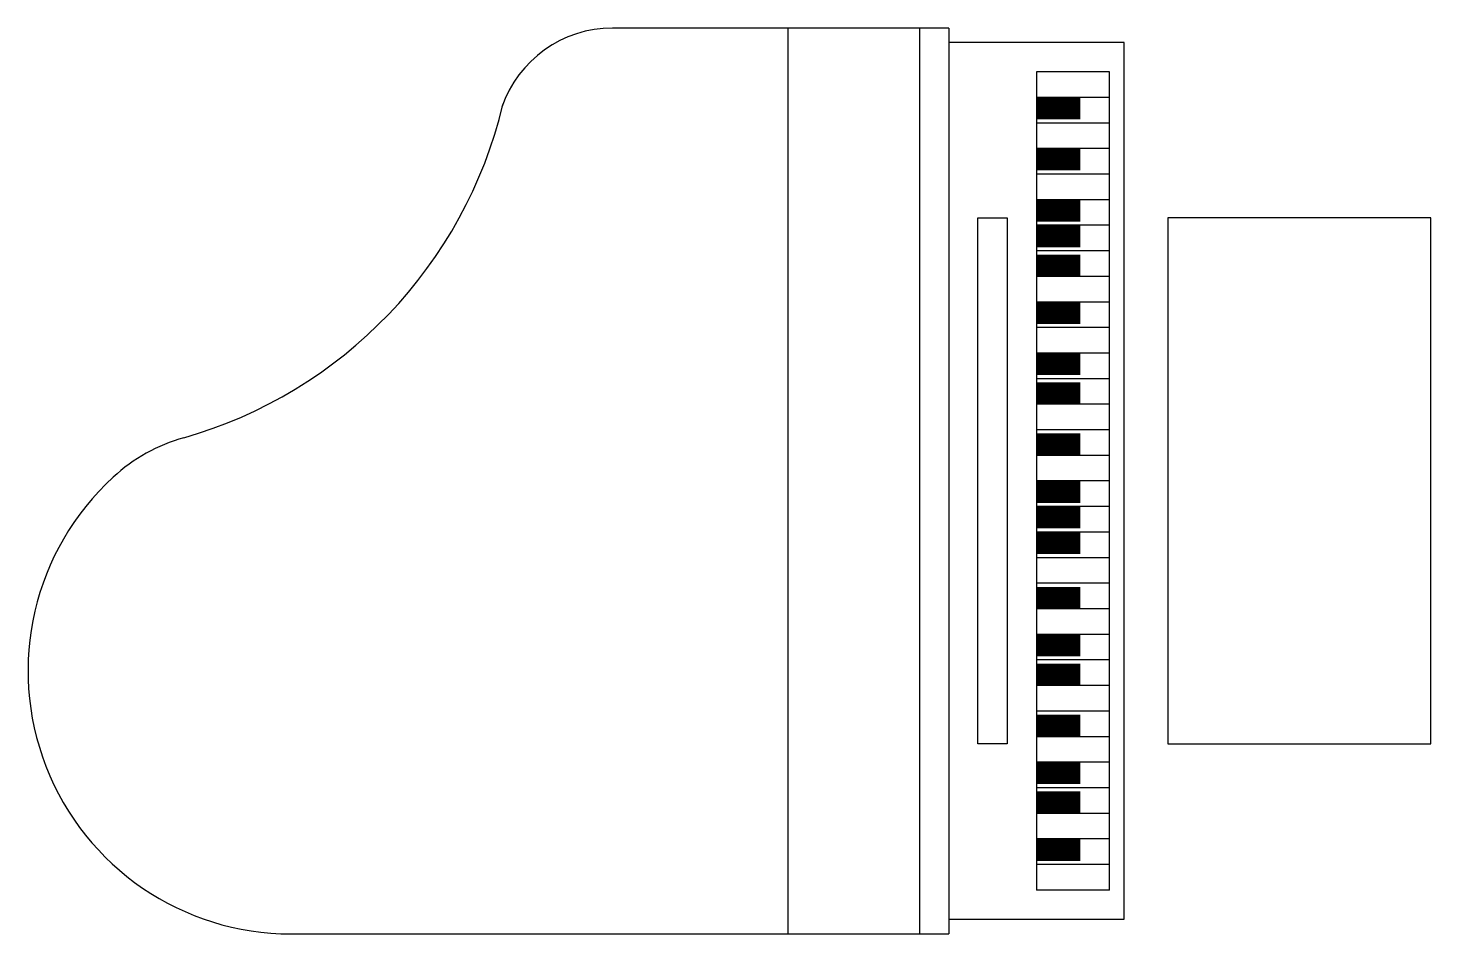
# Model space of a CAD drawing. Header units: millimetres. Extents: x -792.55 to -790.11, y 2635.51 to 2637.08.
import ezdxf

# ---------------------------------------------------------------- set-up
doc = ezdxf.new("R2010")
doc.units = ezdxf.units.MM
doc.header["$LTSCALE"] = 10
doc.layers.add('Móveis_diversos', color=2, linetype='Continuous')

msp = doc.modelspace()

# ---------------------------------------------------------------- linework, layer by layer
at = {"layer": 'Móveis_diversos'}
for p, q in [((-790.9506, 2637.0833), (-791.5348, 2637.0833)), ((-790.9506, 2637.0833), (-790.9506, 2635.5085)), ((-790.6458, 2637.0579), (-790.9506, 2637.0579)), ((-790.6458, 2635.5339), (-790.6458, 2637.0579)), ((-790.9506, 2635.5339), (-790.6458, 2635.5339)), ((-792.0936, 2635.5085), (-790.9506, 2635.5085))]:
    msp.add_line(p, q, dxfattribs=at)
at = {"layer": 'Móveis_diversos', "color": 1}
for p, q in [((-791.23, 2637.0833), (-791.23, 2635.5085)), ((-791.0014, 2637.0833), (-791.0014, 2635.5085)), ((-790.6712, 2637.0071), (-790.7982, 2637.0071)), ((-790.7982, 2637.0071), (-790.7982, 2635.5847)), ((-790.6712, 2635.5847), (-790.6712, 2637.0071)), ((-790.6712, 2636.9626), (-790.7982, 2636.9626)), ((-790.6712, 2636.9182), (-790.7982, 2636.9182)), ((-790.6712, 2636.8737), (-790.7982, 2636.8737)), ((-790.6712, 2636.8293), (-790.7982, 2636.8293)), ((-790.6712, 2636.7848), (-790.7982, 2636.7848)), ((-790.8998, 2635.8387), (-790.8998, 2636.7531)), ((-790.8998, 2636.7531), (-790.849, 2636.7531)), ((-790.849, 2636.7531), (-790.849, 2635.8387)), ((-790.6712, 2636.7404), (-790.7982, 2636.7404)), ((-790.6712, 2636.6959), (-790.7982, 2636.6959)), ((-790.6712, 2636.6515), (-790.7982, 2636.6515)), ((-790.6712, 2636.607), (-790.7982, 2636.607)), ((-790.6712, 2636.5626), (-790.7982, 2636.5626)), ((-790.6712, 2636.5181), (-790.7982, 2636.5181)), ((-790.6712, 2636.4737), (-790.7982, 2636.4737)), ((-790.6712, 2636.4292), (-790.7982, 2636.4292)), ((-790.6712, 2636.3848), (-790.7982, 2636.3848)), ((-790.6712, 2636.3403), (-790.7982, 2636.3403)), ((-790.6712, 2636.2959), (-790.7982, 2636.2959)), ((-790.6712, 2636.2514), (-790.7982, 2636.2514)), ((-790.6712, 2636.207), (-790.7982, 2636.207)), ((-790.6712, 2636.1625), (-790.7982, 2636.1625)), ((-790.6712, 2636.1181), (-790.7982, 2636.1181)), ((-790.6712, 2636.0736), (-790.7982, 2636.0736)), ((-790.6712, 2636.0292), (-790.7982, 2636.0292)), ((-790.6712, 2635.9847), (-790.7982, 2635.9847)), ((-790.6712, 2635.9403), (-790.7982, 2635.9403)), ((-790.6712, 2635.8958), (-790.7982, 2635.8958)), ((-790.849, 2635.8387), (-790.8998, 2635.8387)), ((-790.6712, 2635.8514), (-790.7982, 2635.8514)), ((-790.6712, 2635.8069), (-790.7982, 2635.8069)), ((-790.6712, 2635.7625), (-790.7982, 2635.7625)), ((-790.6712, 2635.718), (-790.7982, 2635.718)), ((-790.6712, 2635.6736), (-790.7982, 2635.6736)), ((-790.6712, 2635.6291), (-790.7982, 2635.6291)), ((-790.6712, 2635.5847), (-790.7982, 2635.5847))]:
    msp.add_line(p, q, dxfattribs=at)
at = {"layer": 'Móveis_diversos', "color": 1, "const_width": 0.0381}
for points in [[(-790.7982, 2636.9436), (-790.722, 2636.9436)], [(-790.7982, 2636.8547), (-790.722, 2636.8547)], [(-790.7982, 2636.7658), (-790.722, 2636.7658)], [(-790.7982, 2636.7213), (-790.722, 2636.7213)], [(-790.7982, 2636.6705), (-790.722, 2636.6705)], [(-790.7982, 2636.588), (-790.722, 2636.588)], [(-790.7982, 2636.4991), (-790.722, 2636.4991)], [(-790.7982, 2636.4483), (-790.722, 2636.4483)], [(-790.7982, 2636.3594), (-790.722, 2636.3594)], [(-790.7982, 2636.2768), (-790.722, 2636.2768)], [(-790.7982, 2636.2324), (-790.722, 2636.2324)], [(-790.7982, 2636.1879), (-790.722, 2636.1879)], [(-790.7982, 2636.0927), (-790.722, 2636.0927)], [(-790.7982, 2636.0101), (-790.722, 2636.0101)], [(-790.7982, 2635.9593), (-790.722, 2635.9593)], [(-790.7982, 2635.8704), (-790.722, 2635.8704)], [(-790.7982, 2635.7879), (-790.722, 2635.7879)], [(-790.7982, 2635.7371), (-790.722, 2635.7371)], [(-790.7982, 2635.6545), (-790.722, 2635.6545)]]:
    msp.add_lwpolyline(points, dxfattribs=at)
at = {"layer": 'Móveis_diversos'}
msp.add_lwpolyline([(-790.1124, 2635.8387), (-790.1124, 2636.7531), (-790.5696, 2636.7531), (-790.5696, 2635.8387)], close=True, dxfattribs=at)
for centre, radius, start, end in [((-791.5348, 2636.8801), 0.2032, 90, 161.1598), ((-792.4977, 2637.1347), 0.794, 285.9055, 346.5742), ((-792.1966, 2636.078), 0.3048, 105.9055, 132.5316), ((-792.0936, 2635.9657), 0.4572, 132.5316, 270)]:
    msp.add_arc(centre, radius, start, end, dxfattribs=at)

doc.saveas('drawing.dxf')
